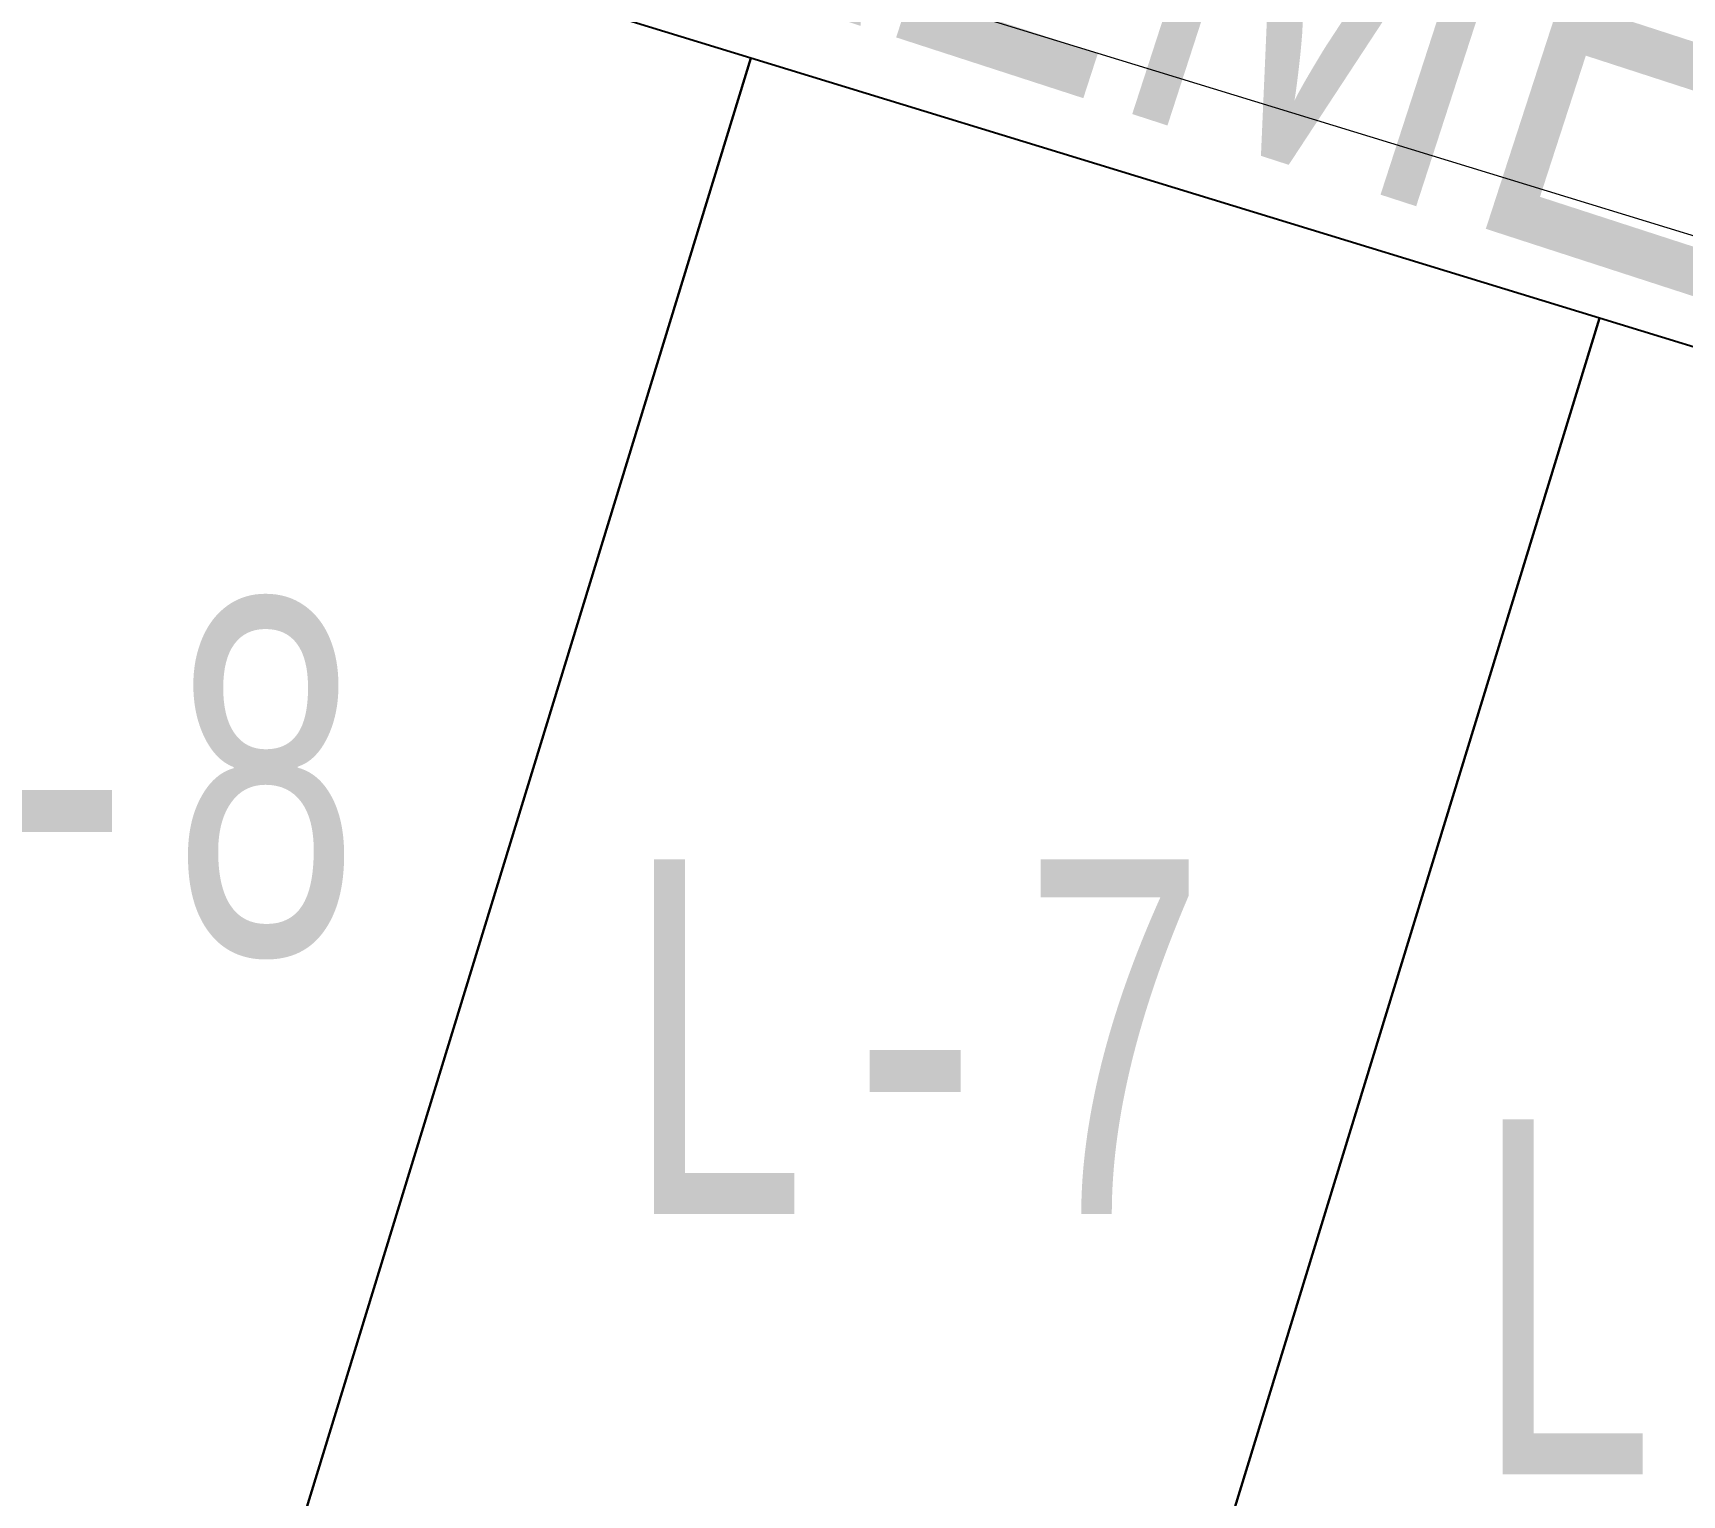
# Model space of a CAD drawing. Header units: millimetres. Extents: x 474016 to 477875, y 2288607 to 2292200.
# Drawn here: x 474300.16 to 474323.38, y 2289861.16 to 2289881.75 of the extents above; entities that cross this region are included whole.
import ezdxf
from ezdxf.enums import TextEntityAlignment as Align

# ---------------------------------------------------------------- set-up
doc = ezdxf.new("R2010")
doc.units = ezdxf.units.MM
doc.header["$LTSCALE"] = 50
for name, color, linetype, lineweight in [('BANQUETA', 251, 'Continuous', 5), ('LOTES', 6, 'Continuous', 15), ('vialidad', 5, 'Continuous', 13)]:
    doc.layers.add(name, color=color, linetype=linetype, lineweight=lineweight)
doc.layers.add('CVL_LOTIF', color=1, linetype='Continuous')
doc.layers.add('MZ Y LT', color=7, linetype='Continuous', lineweight=13, true_color=0x0d2bf2)
doc.styles.add('MONOTXT4', font='MONOTXT4.shx', dxfattribs={"width": 0.55})
doc.styles.get("Standard").update_dxf_attribs({"font": 'arial.ttf'})

msp = doc.modelspace()

# ---------------------------------------------------------------- linework, layer by layer
at = {"layer": 'BANQUETA'}
msp.add_lwpolyline([(474259.322, 2289843.144), (474378.834, 2289806.515, 0.414214), (474381.333, 2289807.841), (474395.692, 2289854.69, 0.414214), (474394.365, 2289857.188), (474274.853, 2289893.818)], format="xyb", dxfattribs=at)
at = {"layer": 'CVL_LOTIF'}
for points in [[(474310.267, 2289881.395), (474298.316, 2289885.058), (474290.99, 2289861.155), (474302.941, 2289857.492)], [(474322.218, 2289877.732), (474310.267, 2289881.395), (474302.941, 2289857.492), (474314.892, 2289853.829)], [(474334.17, 2289874.069), (474322.218, 2289877.732), (474314.892, 2289853.829), (474326.844, 2289850.166)]]:
    msp.add_lwpolyline(points, close=True, dxfattribs=at)
at = {"layer": 'LOTES'}
for p, q in [((474302.941, 2289857.492), (474310.267, 2289881.395)), ((474314.892, 2289853.829), (474322.218, 2289877.732))]:
    msp.add_line(p, q, dxfattribs=at)

# ---------------------------------------------------------------- texts
at = {"layer": 'MZ Y LT', "lineweight": 13, "style": 'MONOTXT4', "width": 0.65}
for s, p in [('L-8', (474300.628, 2289871.275)), ('L-7', (474312.58, 2289867.612)), ('L-6', (474324.531, 2289863.949))]:
    msp.add_text(s, height=5, dxfattribs=at).set_placement(p, align=Align.MIDDLE)
at = {"layer": 'vialidad', "color": 5, "width": 0.75}
msp.add_text('PALMERA AZUCARERA', height=6, rotation=342.0113, dxfattribs=at).set_placement((474338.328, 2289876.398), align=Align.MIDDLE)

doc.saveas('drawing.dxf')
